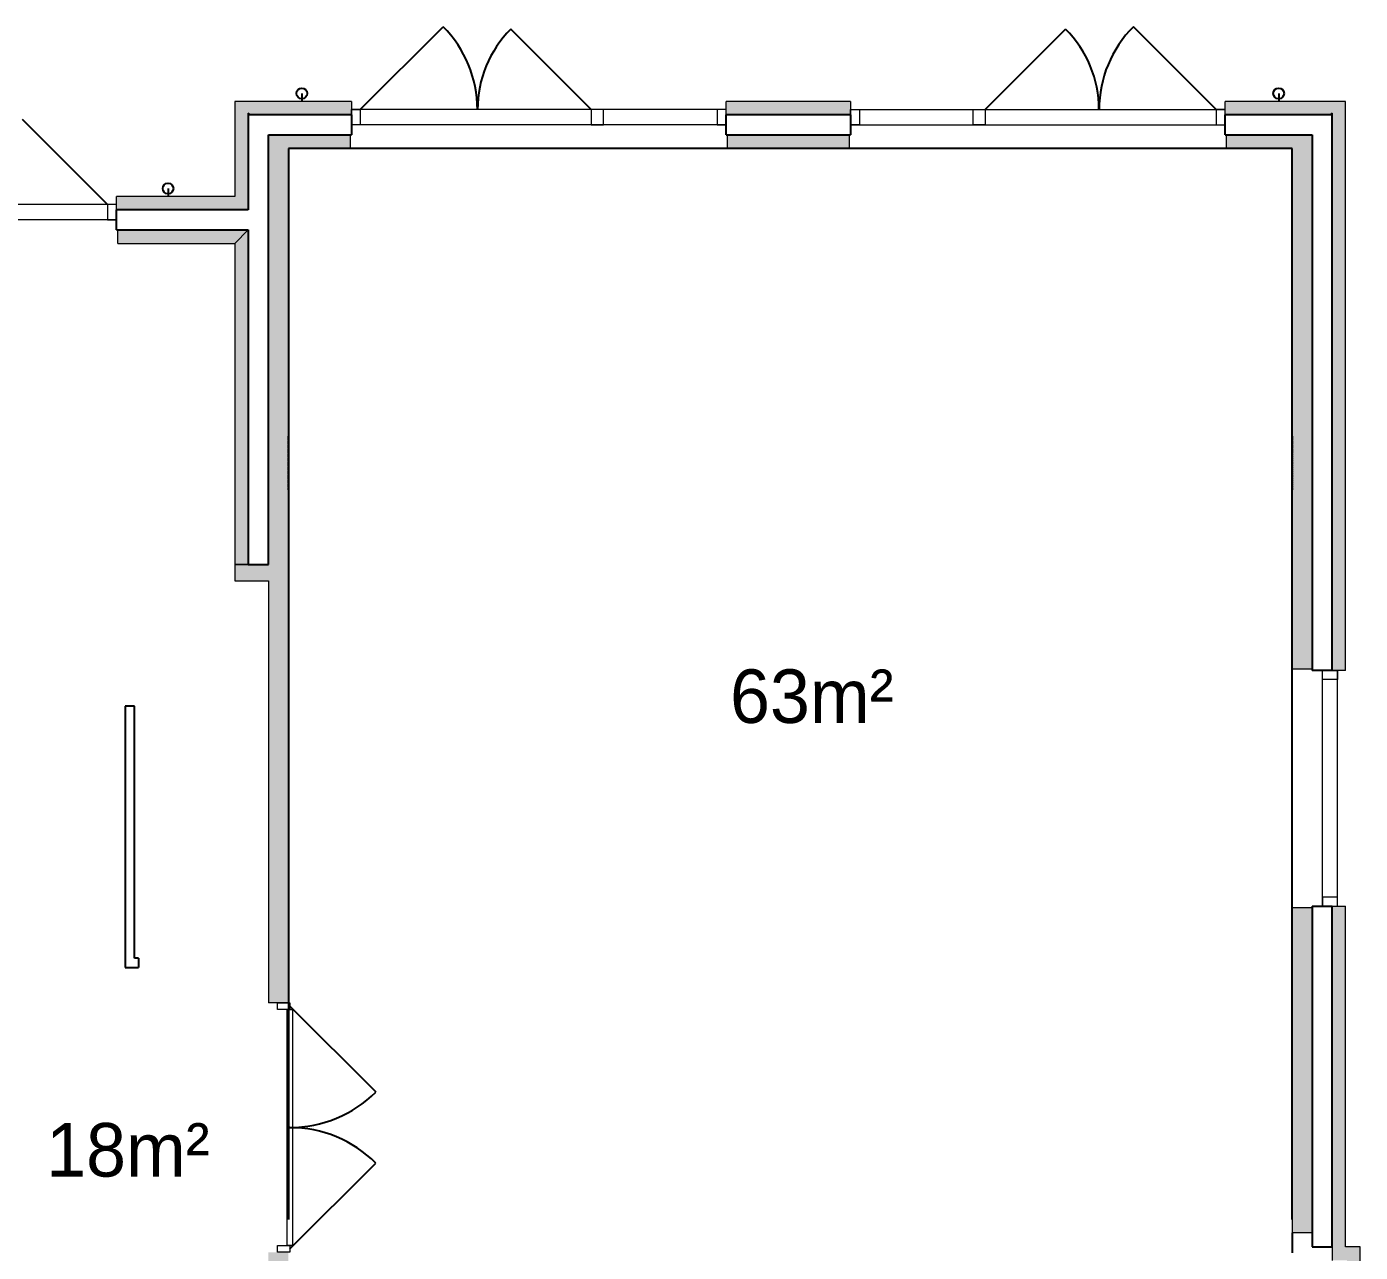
# Model space of a CAD drawing. Header units: millimetres. Extents: x -245 to 49755, y -245 to 41806.
# Drawn here: x 34191 to 35853, y 19647 to 21173 of the extents above; entities that cross this region are included whole.
import ezdxf

# ---------------------------------------------------------------- set-up
doc = ezdxf.new("R2010")
doc.units = ezdxf.units.MM
doc.linetypes.add('PUNKT2_S9', pattern=[1, 0, -1])
doc.linetypes.add('VERDECKT2_S2', pattern=[2.7, 2, -0.7])
doc.layers.add('Slab', color=7, linetype='Continuous', lineweight=50)
doc.layers.add('Standard', color=7, linetype='Continuous', lineweight=25)
doc.styles.add('ARIAL', font='arial.ttf')

msp = doc.modelspace()

# ---------------------------------------------------------------- hatches: boundary and pattern name
at = {"layer": 'Standard', "linetype": 'PUNKT2_S9', "lineweight": 18}
h = msp.add_hatch(color=59, dxfattribs=at)
h.paths.add_polyline_path([(35217.5, 21080.1), (35062.5, 21080.1), (35062.5, 21063.4), (35217.5, 21063.4)])
h.paths.add_polyline_path([(34595.8, 21080.1), (34450.8, 21080.1), (34469.9, 21063.4), (34595.8, 21063.4)])
h.paths.add_polyline_path([(35834.2, 21080.1), (35684.2, 21080.1), (35684.2, 21063.4), (35815.1, 21063.4)])
for color, points in [(59, [(34450.8, 21080.1), (34450.8, 20945.1), (34467.5, 20945.1), (34467.5, 21065.5)]), (59, [(35834.2, 20663.4), (35834.2, 21080.1), (35817.5, 21065.5), (35817.5, 20663.4)]), (9, [(35792.5, 20663.4), (35792.5, 21038.4), (35767.5, 21038.4), (35767.5, 20663.4)]), (9, [(34492.5, 21021.7), (34492.5, 20903.4), (34517.5, 20903.4), (34517.5, 21021.7)]), (9, [(34450.8, 20903.4), (34450.8, 20503.4), (34467.5, 20503.4), (34467.5, 20920.1)]), (9, [(34492.5, 20903.4), (34492.5, 20503.4), (34517.5, 20503.4), (34517.5, 20903.4)]), (9, [(34450.8, 20483.4), (34517.5, 20483.4), (34517.5, 20503.4), (34450.8, 20503.4)]), (59, [(35852.5, 19653.9), (35817.5, 19653.9), (35817.5, 19637.2), (35835.8, 19637.2)]), (59, [(35852.5, 19490.5), (35852.5, 19653.9), (35835.8, 19637.2), (35835.8, 19507.2)])]:
    msp.add_hatch(color=color, dxfattribs=at).paths.add_polyline_path(points)
h = msp.add_hatch(color=9, dxfattribs=at)
h.paths.add_polyline_path([(35215.8, 21038.4), (35064.2, 21038.4), (35064.2, 21021.7), (35215.8, 21021.7)])
h.paths.add_polyline_path([(35767.5, 21038.4), (35685.8, 21038.4), (35685.8, 21021.7), (35767.5, 21021.7)])
h.paths.add_polyline_path([(34594.2, 21038.4), (34492.5, 21038.4), (34492.5, 21021.7), (34594.2, 21021.7)])
h = msp.add_hatch(color=59, dxfattribs=at)
h.paths.add_polyline_path([(34131.1, 20961.7), (33752.5, 20961.7), (33752.5, 20945.1), (34131.1, 20945.1)])
h.paths.add_polyline_path([(33285.8, 20961.7), (33100.8, 20961.7), (33117.5, 20945.1), (33285.8, 20945.1)])
h.paths.add_polyline_path([(34450.8, 20961.7), (34303.4, 20961.7), (34303.4, 20945.1), (34450.8, 20945.1)])
h = msp.add_hatch(color=9, dxfattribs=at)
h.paths.add_polyline_path([(34129.4, 20920.1), (33754.2, 20920.1), (33754.2, 20903.4), (34129.4, 20903.4)])
h.paths.add_polyline_path([(33284.2, 20903.4), (33284.2, 20920.1), (33142.5, 20920.1), (33159.2, 20903.4)])
h.paths.add_polyline_path([(34305.1, 20903.4), (34450.8, 20903.4), (34467.5, 20920.1), (34305.1, 20920.1)])
h = msp.add_hatch(color=9, dxfattribs=at)
h.paths.add_polyline_path([(35792.5, 19671.7), (35792.5, 20076.7), (35767.5, 20076.7), (35767.5, 19671.7)])
h.paths.add_polyline_path([(35767.5, 20373.4), (35792.5, 20373.4), (35792.5, 20663.4), (35767.5, 20663.4)])
h = msp.add_hatch(color=59, dxfattribs=at)
h.paths.add_polyline_path([(35834.2, 19653.9), (35834.2, 20078.4), (35817.5, 20078.4), (35817.5, 19653.9)])
h.paths.add_polyline_path([(35817.5, 20663.4), (35817.5, 20371.7), (35834.2, 20371.7), (35834.2, 20663.4)])
h = msp.add_hatch(color=9, dxfattribs=at)
h.paths.add_polyline_path([(34492.5, 20483.4), (34492.5, 19957.9), (34517.5, 19957.9), (34517.5, 20483.4)])
h.paths.add_polyline_path([(34517.5, 19523.4), (34517.5, 19647.3), (34492.5, 19647.3), (34492.5, 19523.4)])

# ---------------------------------------------------------------- linework, layer by layer
at = {"layer": 'Slab', "color": 4, "linetype": 'Continuous', "lineweight": -3}
for p, q in [((34534.2, 21090.1), (34534.2, 21080.1)), ((35750.8, 21090.1), (35750.8, 21080.1)), ((34367.5, 20971.7), (34367.5, 20961.7))]:
    msp.add_line(p, q, dxfattribs=at)
at = {"layer": 'Slab', "color": 30, "linetype": 'Continuous', "lineweight": -3}
for centre in [(34534.2, 21090.1), (35750.8, 21090.1), (34367.5, 20971.7)]:
    msp.add_circle(centre, 6.67, dxfattribs=at)
at = {"layer": 'Standard', "color": 255, "linetype": 'Continuous', "lineweight": -3}
for p, q in [((34607, 21070.1), (34710.1, 21173.2)), ((34894.7, 21070.1), (34794.5, 21170.2)), ((35385.3, 21070.1), (35485.5, 21170.2)), ((35673, 21070.1), (35569.9, 21173.2)), ((34325.8, 20327.1), (34314.2, 20327.1)), ((34314.2, 20327.1), (34314.2, 20001.7)), ((34325.8, 20013.4), (34325.8, 20327.1)), ((34314.2, 20001.7), (34330.8, 20001.7)), ((34330.8, 20013.4), (34325.8, 20013.4)), ((34330.8, 20013.4), (34330.8, 20001.7)), ((34519.3, 19953.7), (34626.2, 19846.9)), ((34519.3, 19651.5), (34626.2, 19758.3))]:
    msp.add_line(p, q, dxfattribs=at)
at = {"layer": 'Standard', "color": 26, "linetype": 'Continuous', "lineweight": 18}
for p, q in [((34595.8, 21080.1), (34450.8, 21080.1)), ((34450.8, 21080.1), (34450.8, 20961.7)), ((34595.8, 21080.1), (34595.8, 21070.1)), ((35062.5, 21070.1), (35062.5, 21080.1)), ((35217.5, 21080.1), (35062.5, 21080.1)), ((35217.5, 21080.1), (35217.5, 21070.1)), ((35684.2, 21070.1), (35684.2, 21080.1)), ((35834.2, 21080.1), (35684.2, 21080.1)), ((35834.2, 20663.4), (35834.2, 21080.1)), ((34467.5, 21065.5), (34469.9, 21063.4)), ((34467.5, 20945.1), (34467.5, 21065.5)), ((34469.9, 21063.4), (34595.8, 21063.4)), ((34595.8, 21070.1), (34595.8, 21063.4)), ((35062.5, 21063.4), (35062.5, 21070.1)), ((35062.5, 21063.4), (35217.5, 21063.4)), ((35217.5, 21070.1), (35217.5, 21063.4)), ((35684.2, 21063.4), (35684.2, 21070.1)), ((35684.2, 21063.4), (35815.1, 21063.4)), ((35815.1, 21063.4), (35817.5, 21065.5)), ((35817.5, 21065.5), (35817.5, 20663.4)), ((34303.4, 20951.7), (34303.4, 20961.7)), ((34450.8, 20961.7), (34303.4, 20961.7)), ((34303.4, 20945.1), (34303.4, 20951.7)), ((34303.4, 20945.1), (34450.8, 20945.1)), ((34450.8, 20945.1), (34467.5, 20945.1)), ((35817.5, 19653.9), (35817.5, 19637.2)), ((35852.5, 19653.9), (35834.2, 19653.9)), ((35852.5, 19490.5), (35852.5, 19653.9))]:
    msp.add_line(p, q, dxfattribs=at)
at = {"layer": 'Standard', "color": 7, "linetype": 'Continuous', "lineweight": -3}
for p, q in [((34467.5, 21065.5), (34467.5, 20945.1)), ((34469.9, 21063.4), (34467.5, 21065.5)), ((34595.8, 21063.4), (34469.9, 21063.4)), ((34595.8, 21063.4), (34595.8, 21057.6)), ((35217.5, 21063.4), (35062.5, 21063.4)), ((35062.5, 21057.6), (35062.5, 21063.4)), ((35217.5, 21063.4), (35217.5, 21057.6)), ((35815.1, 21063.4), (35684.2, 21063.4)), ((35684.2, 21057.6), (35684.2, 21063.4)), ((35817.5, 21065.5), (35815.1, 21063.4)), ((35817.5, 20663.4), (35817.5, 21065.5)), ((35767.5, 21021.7), (34517.5, 21021.7)), ((34517.5, 21021.7), (34517.5, 19688.3)), ((35767.5, 19688.3), (35767.5, 21021.7)), ((34450.8, 20945.1), (34303.4, 20945.1)), ((34303.4, 20939.2), (34303.4, 20945.1)), ((34467.5, 20945.1), (34450.8, 20945.1)), ((34467.5, 20920.1), (34467.5, 20903.4)), ((34467.5, 20903.4), (34467.5, 20503.4)), ((35817.5, 20371.7), (35817.5, 20663.4)), ((34467.5, 20503.4), (34473.3, 20503.4)), ((35817.5, 20371.7), (35811.7, 20371.7)), ((35811.7, 20078.4), (35817.5, 20078.4)), ((35817.5, 19653.9), (35817.5, 20078.4)), ((35767.5, 19671.7), (35767.5, 19646.7)), ((35811.7, 19653.9), (35817.5, 19653.9))]:
    msp.add_line(p, q, dxfattribs=at)
at = {"layer": 'Standard', "color": 2, "linetype": 'Continuous', "lineweight": 18}
for p, q in [((34595.8, 21070.1), (34607, 21070.1)), ((34595.8, 21051.1), (34595.8, 21070.1)), ((35062.5, 21070.1), (34595.8, 21070.1)), ((34607, 21070.1), (34607, 21051.1)), ((34909.7, 21070.1), (34894.7, 21070.1)), ((34894.7, 21070.1), (34894.7, 21051.1)), ((34909.7, 21051.1), (34909.7, 21070.1)), ((35062.5, 21070.1), (35051.3, 21070.1)), ((35051.3, 21070.1), (35051.3, 21051.1)), ((35062.5, 21051.1), (35062.5, 21070.1)), ((35217.5, 21070.1), (35228.7, 21070.1)), ((35217.5, 21051.1), (35217.5, 21070.1)), ((35217.5, 21070.1), (35684.2, 21070.1)), ((35228.7, 21070.1), (35228.7, 21051.1)), ((35370.3, 21070.1), (35385.3, 21070.1)), ((35370.3, 21051.1), (35370.3, 21070.1)), ((35385.3, 21070.1), (35385.3, 21051.1)), ((35684.2, 21070.1), (35673, 21070.1)), ((35673, 21070.1), (35673, 21051.1)), ((35684.2, 21051.1), (35684.2, 21070.1)), ((34607, 21051.1), (34595.8, 21051.1)), ((35062.5, 21051.1), (34595.8, 21051.1)), ((34894.7, 21051.1), (34909.7, 21051.1)), ((35051.3, 21051.1), (35062.5, 21051.1)), ((35228.7, 21051.1), (35217.5, 21051.1)), ((35217.5, 21051.1), (35684.2, 21051.1)), ((35385.3, 21051.1), (35370.3, 21051.1)), ((35673, 21051.1), (35684.2, 21051.1)), ((34303.4, 20951.7), (34131.1, 20951.7)), ((34303.4, 20951.7), (34292.2, 20951.7)), ((34292.2, 20951.7), (34292.2, 20932.7)), ((34303.4, 20932.7), (34303.4, 20951.7)), ((34303.4, 20932.7), (34131.1, 20932.7)), ((34292.2, 20932.7), (34303.4, 20932.7)), ((35805.2, 20360.6), (35805.2, 20371.7)), ((35805.2, 20371.7), (35824.2, 20371.7)), ((35805.2, 20078.4), (35805.2, 20371.7)), ((35824.2, 20371.7), (35824.2, 20360.6)), ((35824.2, 20078.4), (35824.2, 20371.7)), ((35824.2, 20360.6), (35805.2, 20360.6)), ((35824.2, 20089.6), (35805.2, 20089.6)), ((35805.2, 20089.6), (35805.2, 20078.4)), ((35824.2, 20078.4), (35824.2, 20089.6)), ((35805.2, 20078.4), (35824.2, 20078.4))]:
    msp.add_line(p, q, dxfattribs=at)
at = {"layer": 'Standard', "color": 25, "linetype": 'Continuous', "lineweight": -3}
msp.add_line((34292.2, 20951.7), (34186.2, 21057.8), dxfattribs=at)
at = {"layer": 'Standard', "color": 51, "linetype": 'Continuous', "lineweight": -3}
for p, q in [((34595.8, 21057.6), (34595.8, 21051.1)), ((34595.8, 21051.1), (34595.8, 21038.4)), ((35062.5, 21051.1), (35062.5, 21057.6)), ((35062.5, 21038.4), (35062.5, 21051.1)), ((35217.5, 21057.6), (35217.5, 21051.1)), ((35217.5, 21051.1), (35217.5, 21038.4)), ((35684.2, 21051.1), (35684.2, 21057.6)), ((35684.2, 21038.4), (35684.2, 21051.1)), ((34492.5, 20903.4), (34492.5, 21038.4)), ((34492.5, 21038.4), (34594.2, 21038.4)), ((34594.2, 21038.4), (34595.8, 21038.4)), ((35062.5, 21038.4), (35064.2, 21038.4)), ((35064.2, 21038.4), (35215.8, 21038.4)), ((35215.8, 21038.4), (35217.5, 21038.4)), ((35684.2, 21038.4), (35685.8, 21038.4)), ((35685.8, 21038.4), (35792.5, 21038.4)), ((35792.5, 21038.4), (35792.5, 20663.4)), ((34303.4, 20932.7), (34303.4, 20939.2)), ((34303.4, 20920.1), (34303.4, 20932.7)), ((34303.4, 20920.1), (34305.1, 20920.1)), ((34305.1, 20920.1), (34467.5, 20920.1)), ((34492.5, 20503.4), (34492.5, 20903.4)), ((35792.5, 20663.4), (35792.5, 20373.4)), ((34473.3, 20503.4), (34492.5, 20503.4)), ((35792.5, 20373.4), (35792.5, 20371.7)), ((35805.2, 20371.7), (35792.5, 20371.7)), ((35811.7, 20371.7), (35805.2, 20371.7)), ((35792.5, 20078.4), (35805.2, 20078.4)), ((35792.5, 20078.4), (35792.5, 20076.7)), ((35792.5, 20076.7), (35792.5, 19671.7)), ((35805.2, 20078.4), (35811.7, 20078.4)), ((35792.5, 19671.7), (35792.5, 19653.9)), ((35792.5, 19653.9), (35811.7, 19653.9))]:
    msp.add_line(p, q, dxfattribs=at)
at = {"layer": 'Standard', "color": 253, "linetype": 'Continuous', "lineweight": 18}
for p, q in [((34594.2, 21038.4), (34492.5, 21038.4)), ((34492.5, 21038.4), (34492.5, 21021.7)), ((34594.2, 21038.4), (34594.2, 21021.7)), ((35215.8, 21038.4), (35064.2, 21038.4)), ((35064.2, 21021.7), (35064.2, 21038.4)), ((35215.8, 21038.4), (35215.8, 21021.7)), ((35767.5, 21038.4), (35685.8, 21038.4)), ((35685.8, 21021.7), (35685.8, 21038.4)), ((35792.5, 21038.4), (35767.5, 21038.4)), ((35792.5, 20663.4), (35792.5, 21038.4)), ((34492.5, 21021.7), (34492.5, 20903.4)), ((34517.5, 20903.4), (34517.5, 21021.7)), ((34517.5, 21021.7), (34594.2, 21021.7)), ((35064.2, 21021.7), (35215.8, 21021.7)), ((35685.8, 21021.7), (35767.5, 21021.7)), ((35767.5, 21021.7), (35767.5, 20663.4)), ((34467.5, 20920.1), (34305.1, 20920.1)), ((34305.1, 20903.4), (34305.1, 20920.1)), ((34467.5, 20920.1), (34450.8, 20903.4)), ((34450.8, 20903.4), (34467.5, 20920.1)), ((34467.5, 20903.4), (34467.5, 20920.1)), ((34305.1, 20903.4), (34450.8, 20903.4)), ((34450.8, 20903.4), (34450.8, 20503.4)), ((34467.5, 20503.4), (34467.5, 20903.4)), ((34492.5, 20903.4), (34492.5, 20503.4)), ((34517.5, 20503.4), (34517.5, 20903.4)), ((35767.5, 20663.4), (35767.5, 20373.4)), ((35792.5, 20373.4), (35792.5, 20663.4)), ((34450.8, 20503.4), (34467.5, 20503.4)), ((34492.5, 20503.4), (34450.8, 20503.4)), ((34450.8, 20503.4), (34450.8, 20483.4)), ((34517.5, 20483.4), (34517.5, 20503.4)), ((34450.8, 20483.4), (34492.5, 20483.4)), ((34492.5, 20483.4), (34492.5, 20013.4)), ((34517.5, 19957.9), (34517.5, 20483.4)), ((35792.5, 20373.4), (35767.5, 20373.4)), ((35767.5, 20076.7), (35767.5, 19671.7)), ((35767.5, 20076.7), (35792.5, 20076.7)), ((35792.5, 19671.7), (35792.5, 20076.7)), ((34492.5, 20013.4), (34492.5, 20001.7)), ((34492.5, 20001.7), (34492.5, 19957.9)), ((34505.8, 19957.9), (34492.5, 19957.9)), ((34517.5, 19957.9), (34505.8, 19957.9)), ((35792.5, 19671.7), (35767.5, 19671.7))]:
    msp.add_line(p, q, dxfattribs=at)
at = {"layer": 'Standard', "color": 51, "linetype": 'VERDECKT2_S2', "lineweight": -3}
for p, q in [((34517.5, 20596.7), (34517.5, 20663.4)), ((35767.5, 20663.4), (35767.5, 20596.7))]:
    msp.add_line(p, q, dxfattribs=at)
at = {"layer": 'Standard', "color": 36, "linetype": 'Continuous', "lineweight": 18}
for p, q in [((35817.5, 20663.4), (35817.5, 20371.7)), ((35834.2, 20371.7), (35834.2, 20663.4)), ((35824.2, 20371.7), (35817.5, 20371.7)), ((35834.2, 20371.7), (35824.2, 20371.7)), ((35817.5, 20078.4), (35824.2, 20078.4)), ((35817.5, 20078.4), (35817.5, 19653.9)), ((35824.2, 20078.4), (35834.2, 20078.4)), ((35834.2, 19653.9), (35834.2, 20078.4))]:
    msp.add_line(p, q, dxfattribs=at)
at = {"layer": 'Standard', "color": 131, "linetype": 'Continuous', "lineweight": 18}
for p, q in [((34504, 19949.6), (34504, 19957.9)), ((34504, 19957.9), (34519.3, 19957.9)), ((34519.3, 19949.6), (34504, 19949.6)), ((34516, 19802.7), (34516, 19949.6)), ((34516, 19949.6), (34522.7, 19949.6)), ((34519.3, 19957.9), (34519.3, 19949.6)), ((34522.7, 19949.6), (34522.7, 19802.7)), ((34522.7, 19802.7), (34516, 19802.7)), ((34516, 19655.6), (34516, 19802.5)), ((34516, 19802.5), (34522.7, 19802.5)), ((34522.7, 19802.5), (34522.7, 19655.6)), ((34504, 19647.3), (34504, 19655.6)), ((34504, 19655.6), (34519.3, 19655.6)), ((34522.7, 19655.6), (34516, 19655.6)), ((34519.3, 19655.6), (34519.3, 19647.3)), ((34519.3, 19647.3), (34504, 19647.3))]:
    msp.add_line(p, q, dxfattribs=at)
at = {"layer": 'Standard', "color": 255, "linetype": 'Continuous', "lineweight": -3}
for centre, radius, start, end in [((34607, 21070.1), 145.8, 0, 45), ((34894.7, 21070.1), 141.7, 135, 180), ((35385.3, 21070.1), 141.7, 0, 45), ((35673, 21070.1), 145.8, 135, 180), ((34519.3, 19953.7), 151.1, 270, 315), ((34519.3, 19651.5), 151.1, 45, 90)]:
    msp.add_arc(centre, radius, start, end, dxfattribs=at)

# ---------------------------------------------------------------- texts
at = {"layer": 'Standard', "color": 7, "linetype": 'Continuous', "lineweight": -3, "char_height": 66.667, "width": 400.944, "attachment_point": 7, "style": 'ARIAL'}
for s, insert in [('{\\W0.96;63m²}', (35067.5, 20305.4)), ('{\\W0.96;18m²}', (34215.7, 19740.6))]:
    msp.add_mtext(s, dxfattribs=dict(at, insert=insert))

doc.saveas('drawing.dxf')
